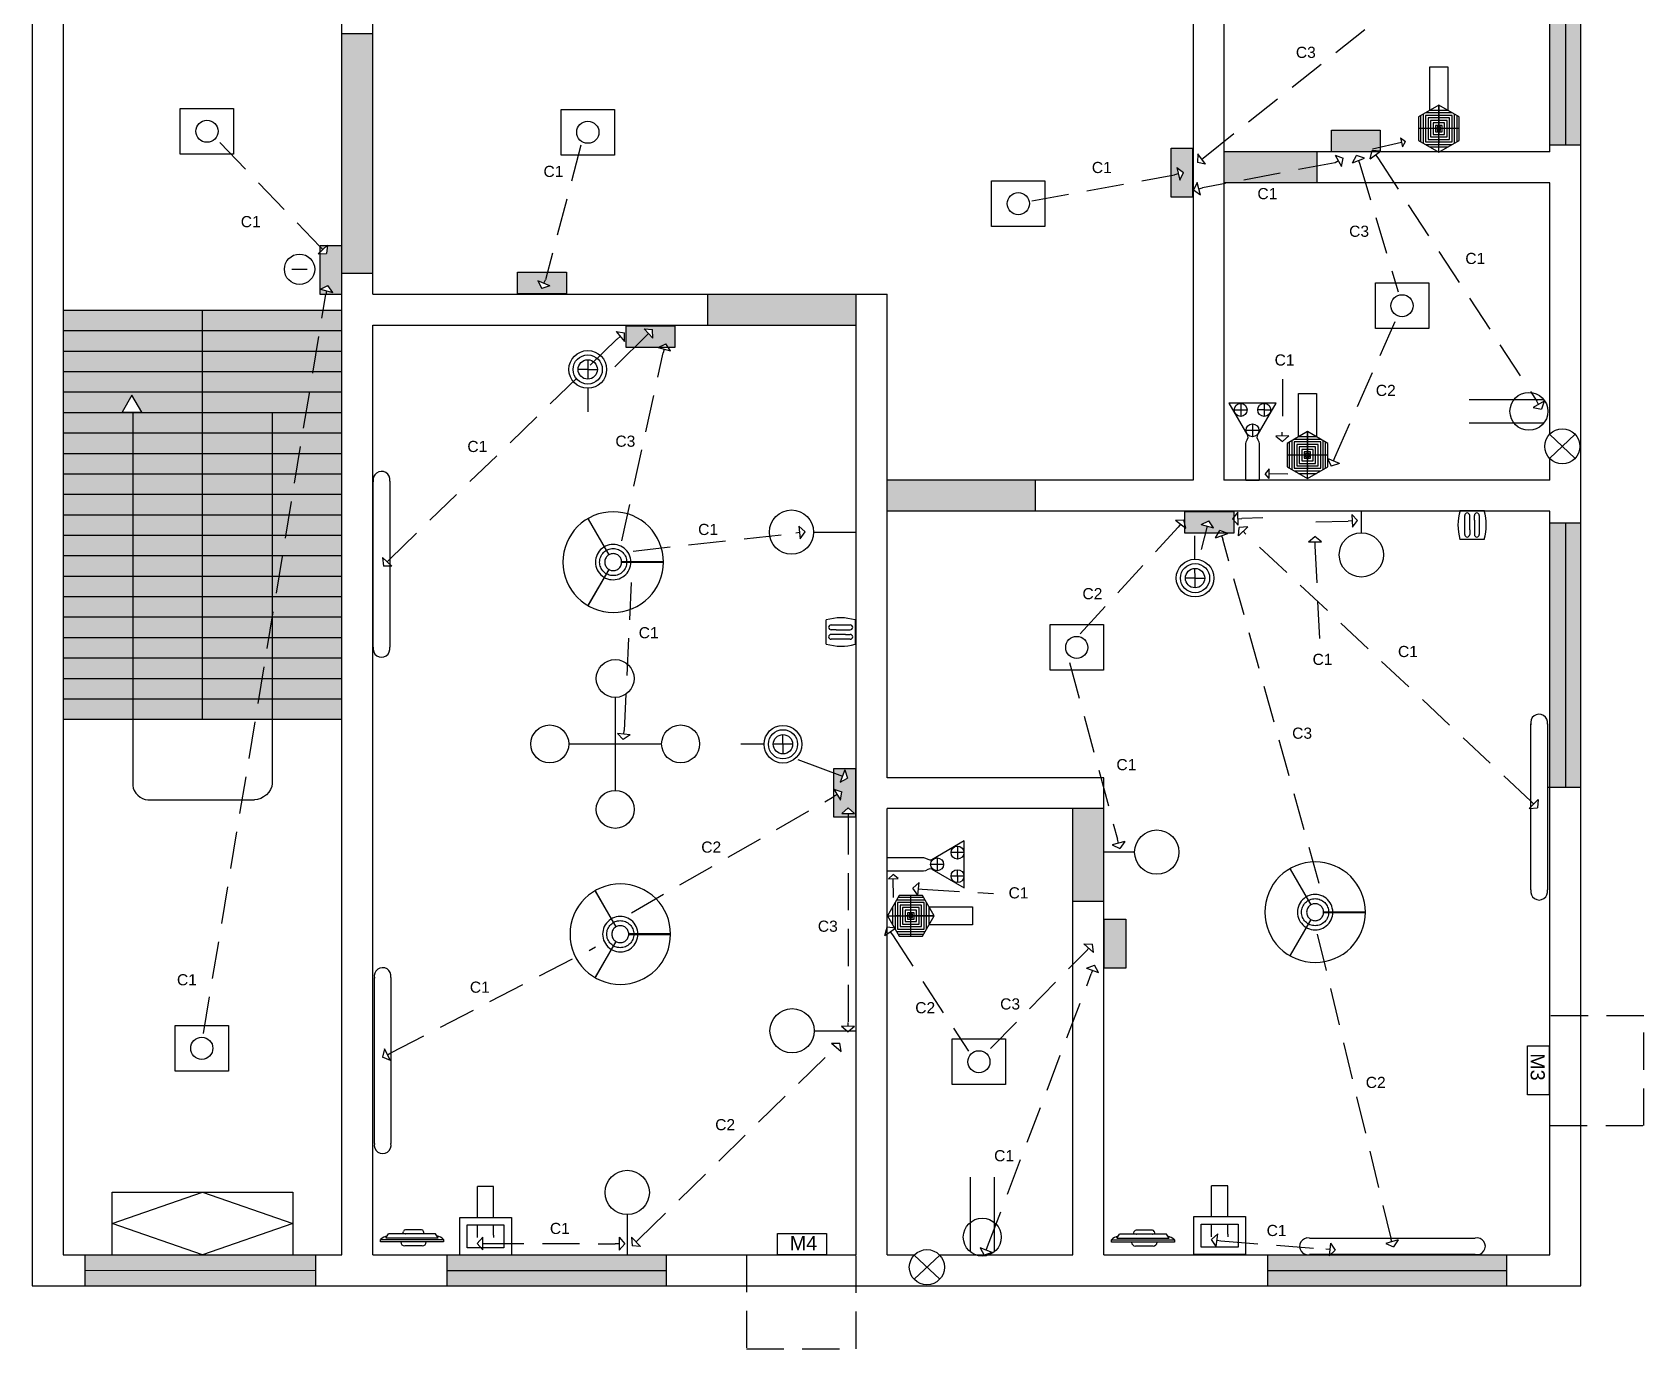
# Model space of a CAD drawing. Header units: feet. Extents: x 388 to 448, y -18 to 246.
# Drawn here: x 397.02 to 440.36, y 179.42 to 214.81 of the extents above; entities that cross this region are included whole.
import ezdxf

# ---------------------------------------------------------------- set-up
doc = ezdxf.new("R2010")
doc.units = ezdxf.units.FT
doc.header["$MEASUREMENT"] = 0
doc.linetypes.add('CENTER2', pattern=[1.125, 0.75, -0.125, 0.125, -0.125])
doc.linetypes.add('DASHEDX2', pattern=[1.5, 1, -0.5])
doc.styles.get("Standard").update_dxf_attribs({"font": 'arial.ttf'})

# ---------------------------------------------------------------- blocks, each defined once
blk = doc.blocks.new('FRISBI_PL')
for points in [[(-29.56, -2.91), (-29.13, -5.79), (-28.42, -8.62), (-27.44, -11.37), (-26.19, -14), (-24.7, -16.5), (-22.96, -18.84), (-21, -21), (-18.84, -22.96), (-16.5, -24.7), (-14, -26.19), (-11.37, -27.44), (-8.62, -28.42), (-5.79, -29.13), (-2.91, -29.56), (0, -29.7), (2.91, -29.56), (5.79, -29.13), (8.62, -28.42), (11.37, -27.44), (14, -26.19), (16.5, -24.7), (18.84, -22.96), (21, -21), (22.96, -18.84), (24.7, -16.5), (26.19, -14), (27.44, -11.37), (28.42, -8.62), (29.13, -5.79), (29.56, -2.91), (29.7, 0), (29.56, 2.91), (29.13, 5.79), (28.42, 8.62), (27.44, 11.37), (26.19, 14), (24.7, 16.5), (22.96, 18.84), (21, 21), (18.84, 22.96), (16.5, 24.7), (14, 26.19), (11.37, 27.44), (8.62, 28.42), (5.79, 29.13), (2.91, 29.56), (0, 29.7), (-2.91, 29.56), (-5.79, 29.13), (-8.62, 28.42), (-11.37, 27.44), (-14, 26.19), (-16.5, 24.7), (-18.84, 22.96), (-21, 21), (-22.96, 18.84), (-24.7, 16.5), (-26.19, 14), (-27.44, 11.37), (-28.42, 8.62), (-29.13, 5.79), (-29.56, 2.91), (-29.7, 0)], [(-5.01, 0), (-4.97, -0.56), (-4.88, -1.11), (-4.72, -1.65), (-4.51, -2.17), (-4.24, -2.66), (-3.91, -3.12), (-3.54, -3.54), (-3.12, -3.91), (-2.66, -4.24), (-2.17, -4.51), (-1.65, -4.72), (-1.11, -4.88), (-0.56, -4.97), (0, -5.01), (0.56, -4.97), (1.11, -4.88), (1.65, -4.72), (2.17, -4.51), (2.66, -4.24), (3.12, -3.91), (3.54, -3.54), (3.91, -3.12), (4.24, -2.66), (4.51, -2.17), (4.72, -1.65), (4.88, -1.11), (4.97, -0.56), (5.01, 0), (4.97, 0.56), (4.88, 1.11), (4.72, 1.65), (4.51, 2.17), (4.24, 2.66), (3.91, 3.12), (3.54, 3.54), (3.12, 3.91), (2.66, 4.24), (2.17, 4.51), (1.65, 4.72), (1.11, 4.88), (0.56, 4.97), (0, 5.01), (-0.56, 4.97), (-1.11, 4.88), (-1.65, 4.72), (-2.17, 4.51), (-2.66, 4.24), (-3.12, 3.91), (-3.54, 3.54), (-3.91, 3.12), (-4.24, 2.66), (-4.51, 2.17), (-4.72, 1.65), (-4.88, 1.11), (-4.97, 0.56)]]:
    blk.add_lwpolyline(points, close=True)
for points in [[(-2.41, 4.38), (-14.55, 25.41), (-14.56, 25.42), (-14.57, 25.43), (-14.59, 25.44), (-14.6, 25.45), (-14.62, 25.45), (-14.64, 25.45), (-14.65, 25.45), (-14.67, 25.44), (-14.69, 25.44), (-14.7, 25.43), (-14.71, 25.42), (-14.72, 25.4), (-14.73, 25.39), (-14.74, 25.37), (-14.74, 25.35), (-14.74, 25.34), (-14.73, 25.32), (-14.73, 25.31), (-2.59, 4.28)], [(10.44, 0.1), (10.37, 1.23), (10.16, 2.38), (9.83, 3.51), (9.38, 4.59), (8.8, 5.61), (8.12, 6.56), (7.34, 7.43), (6.46, 8.2), (5.5, 8.87), (4.47, 9.43), (3.39, 9.87), (2.26, 10.19), (1.11, 10.38), (-0.06, 10.44), (-1.23, 10.37), (-2.38, 10.16), (-3.51, 9.83), (-4.59, 9.38), (-5.12, 9.08)], [(-10.38, 1.11), (-10.44, -0.06), (-10.37, -1.23), (-10.16, -2.38), (-9.83, -3.51), (-9.38, -4.59), (-8.8, -5.61), (-8.12, -6.56), (-7.34, -7.43), (-6.46, -8.2), (-5.5, -8.87), (-5.3, -8.98)], [(-5.3, 8.98), (-5.61, 8.8), (-6.56, 8.12), (-7.43, 7.34), (-8.2, 6.46), (-8.87, 5.5), (-9.43, 4.47), (-9.87, 3.39), (-10.19, 2.26), (-10.38, 1.11)], [(-8, 0), (-7.96, 0.78), (-7.84, 1.56), (-7.65, 2.32), (-7.39, 3.06), (-7.05, 3.77), (-6.65, 4.44), (-6.18, 5.07), (-5.65, 5.65), (-5.07, 6.18), (-4.44, 6.65), (-4.08, 6.87)], [(-4.08, -6.87), (-4.44, -6.65), (-5.07, -6.18), (-5.65, -5.65), (-6.18, -5.07), (-6.65, -4.44), (-7.05, -3.77), (-7.39, -3.06), (-7.65, -2.32), (-7.84, -1.56), (-7.96, -0.78), (-8, 0)], [(-3.91, 6.97), (-3.77, 7.05), (-3.06, 7.39), (-2.32, 7.65), (-1.56, 7.84), (-0.78, 7.96), (0, 8), (0.78, 7.96), (1.56, 7.84), (2.32, 7.65), (3.06, 7.39), (3.77, 7.05), (4.44, 6.65), (5.07, 6.18), (5.65, 5.65), (6.18, 5.07), (6.65, 4.44), (7.05, 3.77), (7.39, 3.06), (7.65, 2.32), (7.84, 1.56), (7.96, 0.78), (7.99, 0.1)], [(5, -0.1), (29.28, -0.1), (29.3, -0.1), (29.31, -0.09), (29.33, -0.09), (29.34, -0.08), (29.35, -0.06), (29.36, -0.05), (29.37, -0.03), (29.37, -0.02), (29.37, 0), (29.37, 0.02), (29.37, 0.03), (29.36, 0.05), (29.35, 0.06), (29.34, 0.08), (29.33, 0.09), (29.31, 0.09), (29.3, 0.1), (29.28, 0.1), (5, 0.1)], [(-2.59, -4.28), (-14.73, -25.31), (-14.73, -25.32), (-14.74, -25.34), (-14.74, -25.35), (-14.74, -25.37), (-14.73, -25.39), (-14.72, -25.4), (-14.71, -25.42), (-14.7, -25.43), (-14.69, -25.44), (-14.67, -25.44), (-14.65, -25.45), (-14.64, -25.45), (-14.62, -25.45), (-14.6, -25.45), (-14.59, -25.44), (-14.57, -25.43), (-14.56, -25.42), (-14.55, -25.41), (-2.41, -4.38)], [(-5.12, -9.08), (-4.47, -9.43), (-3.39, -9.87), (-2.26, -10.19), (-1.11, -10.38), (0.06, -10.44), (1.23, -10.37), (2.38, -10.16), (3.51, -9.83), (4.59, -9.38), (5.61, -8.8), (6.56, -8.12), (7.43, -7.34), (8.2, -6.46), (8.87, -5.5), (9.43, -4.47), (9.87, -3.39), (10.19, -2.26), (10.38, -1.11), (10.43, -0.1)], [(7.99, -0.1), (7.96, -0.78), (7.84, -1.56), (7.65, -2.32), (7.39, -3.06), (7.05, -3.77), (6.65, -4.44), (6.18, -5.07), (5.65, -5.65), (5.07, -6.18), (4.44, -6.65), (3.77, -7.05), (3.06, -7.39), (2.32, -7.65), (1.56, -7.84), (0.78, -7.96), (0, -8), (-0.78, -7.96), (-1.56, -7.84), (-2.32, -7.65), (-3.06, -7.39), (-3.77, -7.05), (-3.91, -6.97)]]:
    blk.add_lwpolyline(points)
blk = doc.blocks.new('Tv 05_top_cad-block.com')
at = {"color": 0, "lineweight": -2}
blk.add_line((276, -50), (-311, -50), dxfattribs=at)
for points in [[(101, 0), (-101, 0)], [(-345, -100), (-311, -50)], [(-345, -100), (311, -100)], [(-134, -50), (-126, -18)], [(110, -200), (-110, -200)], [(134, -50), (126, -18)], [(311, -100), (276, -50)]]:
    blk.add_lwpolyline(points, dxfattribs=at)
blk.add_lwpolyline([(-412, -120), (378, -120), (378, -150), (-412, -150)], close=True, dxfattribs=at)
for centre, radius, start, end in [((-101, -25), 25, 90, 164.7609), ((101, -25), 25, 15.2391, 90), ((-285, -257), 187, 103.3665, 132.9123), ((-110, -150), 50, 180, 270), ((-101, -25), 25, 266.5195, 273.4805), ((101, -25), 25, 266.5195, 273.4805), ((110, -150), 50, 270, 0), ((250, -257), 187, 47.0877, 76.6335)]:
    blk.add_arc(centre, radius, start, end, dxfattribs=at)
blk = doc.blocks.new('*U21')
at = {"color": 0, "linetype": 'CENTER2', "transparency": 16777216}
blk.add_line((0, 0.539), (0, -0.539), dxfattribs=at)
blk = doc.blocks.new('*U22')
at = {"color": 0, "linetype": 'CENTER2', "transparency": 16777216}
blk.add_line((0, 0.539), (0, -0.539), dxfattribs=at)
blk = doc.blocks.new('*U23')
at = {"color": 0, "linetype": 'CENTER2', "transparency": 16777216}
blk.add_line((0.539, 0), (-0.539, 0), dxfattribs=at)

msp = doc.modelspace()

# ---------------------------------------------------------------- hatches: boundary and pattern name
at = {"linetype": 'Continuous', "true_color": 0x58ba48}
h = msp.add_hatch(color=85, dxfattribs=at)
h.dxf.hatch_style = 1
h.paths.add_polyline_path([(438.667, 201.621), (438.252, 201.621), (438.252, 194.503), (438.667, 194.503)])
h.paths.add_polyline_path([(438.252, 201.621), (437.837, 201.621), (437.837, 194.503), (438.252, 194.503)])
h.paths.add_polyline_path([(436.67, 181.939), (430.242, 181.939), (430.242, 181.524), (436.67, 181.524)])
h.paths.add_polyline_path([(436.67, 181.524), (430.242, 181.524), (430.242, 181.109), (436.67, 181.109)])
h.paths.add_polyline_path([(404.633, 181.939), (401.597, 181.939), (399.168, 181.937), (399.168, 181.939), (398.435, 181.939), (398.435, 181.523), (404.633, 181.526)])
h.paths.add_polyline_path([(404.633, 181.526), (398.435, 181.523), (398.435, 181.109), (404.633, 181.109)])
h.paths.add_polyline_path([(414.069, 181.939), (409.903, 181.939), (409.903, 181.929), (408.514, 181.929), (408.164, 181.93), (408.164, 181.524), (414.069, 181.524)])
h.paths.add_polyline_path([(414.069, 181.524), (408.164, 181.524), (408.164, 181.109), (414.069, 181.109)])
h.paths.add_polyline_path([(408.582, 244.663), (405.165, 244.663), (405.165, 244.248), (408.582, 244.248)])
h.paths.add_polyline_path([(408.582, 244.248), (405.165, 244.248), (405.165, 243.833), (408.582, 243.833)])
h.paths.add_polyline_path([(419.353, 244.663), (415.032, 244.663), (415.032, 244.248), (419.353, 244.248)])
h.paths.add_polyline_path([(419.353, 244.248), (415.032, 244.248), (415.032, 243.833), (419.353, 243.833)])
h.paths.add_polyline_path([(431.892, 244.663), (427.553, 244.663), (427.553, 244.248), (431.892, 244.248)])
h.paths.add_polyline_path([(431.892, 244.248), (427.553, 244.248), (427.553, 243.833), (431.892, 243.833)])
h.paths.add_polyline_path([(438.667, 219.418), (438.252, 219.418), (438.252, 211.777), (438.667, 211.777)])
h.paths.add_polyline_path([(438.252, 219.418), (437.837, 219.418), (437.837, 211.777), (438.252, 211.777)])
at = {"linetype": 'DASHEDX2'}
h = msp.add_hatch(color=8, dxfattribs=at)
h.dxf.hatch_style = 1
h.paths.add_polyline_path([(431.466, 229.821), (430.15, 229.821), (430.15, 229.247), (431.466, 229.247)])
h.paths.add_polyline_path([(429.411, 229.825), (429.027, 229.825), (428.836, 229.525), (428.982, 229.379), (428.754, 229.396), (428.738, 229.624), (428.836, 229.525), (429.027, 229.825), (428.427, 229.825), (428.425, 229.679), (428.422, 229.576), (428.595, 229.571), (428.417, 229.427), (428.249, 229.581), (428.422, 229.576), (428.425, 229.679), (428.427, 229.825), (428.095, 229.825), (428.095, 229.247), (429.411, 229.247)])
h.paths.add_polyline_path([(435.76, 229.569), (435.883, 229.446), (436.242, 229.816), (435.202, 229.816), (435.202, 229.247), (436.518, 229.247), (436.518, 229.816), (436.242, 229.816), (435.883, 229.446), (436.005, 229.323), (435.777, 229.341)])
h.paths.add_polyline_path([(417.819, 229.809), (417.188, 229.809), (417.188, 229.801), (417.344, 229.54), (417.391, 229.449), (417.545, 229.528), (417.46, 229.316), (417.237, 229.369), (417.391, 229.449), (417.344, 229.54), (417.188, 229.801), (417.188, 229.247), (417.76, 229.247), (417.619, 229.397), (417.791, 229.379), (417.802, 229.482)])
h.paths.add_polyline_path([(414.323, 228.417), (413.534, 228.417), (413.527, 228.394), (413.464, 228.4), (413.232, 227.84), (414.323, 227.84)])
h.paths.add_polyline_path([(413.464, 228.4), (413.309, 228.417), (413.007, 228.417), (413.007, 227.84), (413.232, 227.84)])
h.paths.add_polyline_path([(426.428, 190.967), (425.851, 190.967), (425.851, 189.651), (426.428, 189.651)])
h.paths.add_polyline_path([(419.156, 195.022), (418.578, 195.022), (418.578, 194.9), (418.807, 194.816), (418.87, 194.978), (418.946, 194.762), (418.745, 194.655), (418.807, 194.816), (418.578, 194.9), (418.578, 194.464), (418.794, 194.395), (418.756, 194.169), (418.666, 194.317), (418.578, 194.263), (418.578, 193.706), (418.961, 193.706), (418.961, 193.809), (418.788, 193.809), (418.961, 193.958), (419.135, 193.809), (418.961, 193.809), (418.961, 193.706), (419.156, 193.706)])
h.paths.add_polyline_path([(400.814, 189.019), (401.5, 189.019), (401.5, 189.637), (400.814, 189.637)], flags=9)
h = msp.add_hatch(color=8, dxfattribs=at)
h.dxf.hatch_style = 1
h.paths.add_polyline_path([(405.339, 209.077), (404.956, 209.077), (404.936, 208.864), (404.761, 208.855), (404.761, 207.904), (404.767, 207.902), (404.97, 208.006), (405.103, 207.82), (404.935, 207.861), (404.911, 207.761), (405.339, 207.761)])
h.paths.add_polyline_path([(411.389, 208.362), (410.873, 208.362), (410.82, 208.161), (410.78, 208.066), (410.94, 207.999), (410.723, 207.928), (410.62, 208.132), (410.78, 208.066), (410.82, 208.161), (410.873, 208.362), (410.073, 208.362), (410.073, 207.784), (411.389, 207.784)])
h.paths.add_polyline_path([(406.092, 224.804), (404.776, 224.804), (404.776, 224.247), (406.092, 224.247)])
h.paths.add_polyline_path([(418.504, 229.809), (418.311, 229.809), (418.161, 229.539), (418.308, 229.448), (418.082, 229.413), (418.014, 229.631), (418.161, 229.539), (418.311, 229.809), (417.819, 229.809), (417.802, 229.482), (417.791, 229.379), (417.964, 229.361), (417.8, 229.247), (418.504, 229.247)])
h.paths.add_polyline_path([(414.304, 206.919), (412.988, 206.919), (412.988, 206.342), (413.21, 206.342), (413.591, 206.718), (413.471, 206.843), (413.698, 206.821), (413.711, 206.593), (413.591, 206.718), (413.21, 206.342), (413.857, 206.342), (414.058, 206.435), (414.12, 206.342), (414.304, 206.342)])
h.paths.add_polyline_path([(433.273, 212.179), (431.957, 212.179), (431.957, 211.602), (433.047, 211.602), (433.054, 211.635), (433.273, 211.62)])
at = {"linetype": 'DASHEDX2', "true_color": 0x939598}
h = msp.add_hatch(color=252, dxfattribs=at)
h.dxf.hatch_style = 1
h.paths.add_polyline_path([(425.837, 193.939), (425.007, 193.939), (425.007, 191.438), (425.837, 191.438)])
h.paths.add_polyline_path([(429.067, 219.599), (428.254, 219.599), (428.237, 215.598), (429.067, 215.598)])
at = {"linetype": 'Continuous', "true_color": 0x939598}
h = msp.add_hatch(color=252, dxfattribs=at)
h.dxf.hatch_style = 1
h.paths.add_polyline_path([(405.347, 208.336), (406.177, 208.336), (406.177, 214.769), (405.347, 214.769)])
at = {"linetype": 'DASHEDX2'}
h = msp.add_hatch(color=8, dxfattribs=at)
h.dxf.hatch_style = 1
h.paths.add_polyline_path([(429.332, 201.691), (429.297, 201.729), (429.332, 201.774), (429.332, 201.924), (428.016, 201.924), (428.016, 201.599), (428.04, 201.483), (428.016, 201.501), (428.016, 201.347), (428.576, 201.347), (428.622, 201.536), (428.455, 201.581), (428.661, 201.68), (428.79, 201.492), (428.622, 201.536), (428.576, 201.347), (428.916, 201.347), (428.958, 201.42), (429.141, 201.347), (429.332, 201.347)])
h.paths.add_polyline_path([(428.224, 211.697), (427.646, 211.697), (427.646, 210.965), (427.74, 210.982), (427.84, 211.006), (427.799, 211.175), (427.985, 211.041), (427.88, 210.838), (427.84, 211.006), (427.74, 210.982), (427.646, 210.965), (427.646, 210.381), (428.224, 210.381)])
at = {"linetype": 'Continuous', "true_color": 0x939598}
h = msp.add_hatch(color=252, dxfattribs=at)
h.dxf.hatch_style = 1
h.paths.add_polyline_path([(431.575, 210.769), (431.575, 211.599), (429.067, 211.599), (429.067, 210.769)])
at = {"linetype": 'DASHEDX2'}
h = msp.add_hatch(color=8, dxfattribs=at)
h.dxf.hatch_style = 1
h.paths.add_polyline_path([(404.935, 207.861), (404.767, 207.902), (404.97, 208.006), (405.103, 207.82), (404.935, 207.861), (404.911, 207.761), (405.339, 207.761), (405.339, 209.077), (404.956, 209.077), (404.936, 208.864), (404.761, 208.855), (404.761, 207.761), (404.911, 207.761)])
h.paths.add_polyline_path([(404.943, 209.077), (404.761, 209.077), (404.761, 209.047), (404.832, 208.972)], flags=17)
h.paths.add_polyline_path([(404.761, 209.047), (404.761, 208.904), (404.832, 208.972)], flags=17)
at = {"linetype": 'Continuous', "true_color": 0x939598}
h = msp.add_hatch(color=252, dxfattribs=at)
h.dxf.hatch_style = 1
h.paths.add_polyline_path([(419.177, 206.939), (419.177, 207.769), (415.176, 207.769), (415.176, 206.939)])
at = {"linetype": 'Continuous', "true_color": 0x87a68b}
h = msp.add_hatch(color=252, dxfattribs=at)
h.dxf.hatch_style = 1
h.paths.add_polyline_path([(405.347, 204.042), (403.472, 204.042), (403.472, 203.492), (405.347, 203.492)])
h.paths.add_polyline_path([(403.472, 204.042), (401.597, 204.042), (401.597, 203.492), (403.472, 203.492)])
h.paths.add_polyline_path([(401.597, 207.342), (397.847, 207.342), (397.847, 206.792), (401.597, 206.792)])
h.paths.add_polyline_path([(405.347, 207.342), (401.597, 207.342), (401.597, 206.792), (405.347, 206.792)])
h.paths.add_polyline_path([(405.347, 206.792), (401.597, 206.792), (401.597, 206.242), (405.347, 206.242)])
h.paths.add_polyline_path([(401.597, 206.792), (397.847, 206.792), (397.847, 206.242), (401.597, 206.242)])
h.paths.add_polyline_path([(401.597, 206.242), (397.847, 206.242), (397.847, 205.692), (401.597, 205.692)])
h.paths.add_polyline_path([(405.347, 206.242), (401.597, 206.242), (401.597, 205.692), (405.347, 205.692)])
h.paths.add_polyline_path([(401.597, 205.142), (397.847, 205.142), (397.847, 204.592), (399.428, 204.592), (399.697, 205.059), (399.966, 204.592), (401.597, 204.592)])
h.paths.add_polyline_path([(399.722, 196.892), (397.847, 196.892), (397.847, 196.342), (399.722, 196.342)])
h.paths.add_polyline_path([(405.347, 196.892), (403.472, 196.892), (403.472, 196.342), (405.347, 196.342)])
h.paths.add_polyline_path([(403.472, 196.892), (401.597, 196.892), (401.597, 196.342), (403.472, 196.342)])
h.paths.add_polyline_path([(403.472, 197.992), (401.597, 197.992), (401.597, 197.442), (403.472, 197.442)])
h.paths.add_polyline_path([(403.472, 200.742), (401.597, 200.742), (401.597, 200.192), (403.472, 200.192)])
h.paths.add_polyline_path([(403.472, 202.392), (401.597, 202.392), (401.597, 201.842), (403.472, 201.842)])
h.paths.add_polyline_path([(405.347, 205.142), (401.597, 205.142), (401.597, 204.592), (405.347, 204.592)])
h.paths.add_polyline_path([(405.347, 205.692), (401.597, 205.692), (401.597, 205.142), (405.347, 205.142)])
h.paths.add_polyline_path([(401.597, 205.692), (397.847, 205.692), (397.847, 205.142), (401.597, 205.142)])
h.paths.add_polyline_path([(401.597, 204.592), (399.966, 204.592), (399.722, 204.592), (399.722, 204.042), (401.597, 204.042)])
h.paths.add_polyline_path([(399.722, 204.592), (397.847, 204.592), (397.847, 204.042), (399.722, 204.042)])
h.paths.add_polyline_path([(399.722, 204.042), (397.847, 204.042), (397.847, 203.492), (399.722, 203.492)])
h.paths.add_polyline_path([(401.597, 204.042), (399.722, 204.042), (399.722, 203.492), (401.597, 203.492)])
h.paths.add_polyline_path([(403.472, 204.592), (401.597, 204.592), (401.597, 204.042), (403.472, 204.042)])
h.paths.add_polyline_path([(405.347, 204.592), (403.472, 204.592), (403.472, 204.042), (405.347, 204.042)])
h.paths.add_polyline_path([(405.347, 203.492), (403.472, 203.492), (403.472, 202.942), (405.347, 202.942)])
h.paths.add_polyline_path([(405.347, 202.942), (403.472, 202.942), (403.472, 202.392), (405.347, 202.392)])
h.paths.add_polyline_path([(405.347, 202.392), (403.472, 202.392), (403.472, 201.842), (405.347, 201.842)])
h.paths.add_polyline_path([(405.347, 201.842), (403.472, 201.842), (403.472, 201.292), (405.347, 201.292)])
h.paths.add_polyline_path([(405.347, 200.742), (403.472, 200.742), (403.472, 200.192), (405.347, 200.192)])
h.paths.add_polyline_path([(405.347, 201.292), (403.472, 201.292), (403.472, 200.742), (405.347, 200.742)])
h.paths.add_polyline_path([(403.472, 203.492), (401.597, 203.492), (401.597, 202.942), (403.472, 202.942)])
h.paths.add_polyline_path([(401.597, 203.492), (399.722, 203.492), (399.722, 202.942), (401.597, 202.942)])
h.paths.add_polyline_path([(399.722, 203.492), (397.847, 203.492), (397.847, 202.942), (399.722, 202.942)])
h.paths.add_polyline_path([(405.347, 197.442), (403.472, 197.442), (403.472, 196.892), (405.347, 196.892)])
h.paths.add_polyline_path([(405.347, 197.992), (403.472, 197.992), (403.472, 197.442), (405.347, 197.442)])
h.paths.add_polyline_path([(405.347, 198.542), (403.472, 198.542), (403.472, 197.992), (405.347, 197.992)])
h.paths.add_polyline_path([(405.347, 199.092), (403.472, 199.092), (403.472, 198.542), (405.347, 198.542)])
h.paths.add_polyline_path([(405.347, 199.642), (403.472, 199.642), (403.472, 199.092), (405.347, 199.092)])
h.paths.add_polyline_path([(405.347, 200.192), (403.472, 200.192), (403.472, 199.642), (405.347, 199.642)])
h.paths.add_polyline_path([(403.472, 200.192), (401.597, 200.192), (401.597, 199.642), (403.472, 199.642)])
h.paths.add_polyline_path([(403.472, 201.292), (401.597, 201.292), (401.597, 200.742), (403.472, 200.742)])
h.paths.add_polyline_path([(403.472, 201.842), (401.597, 201.842), (401.597, 201.292), (403.472, 201.292)])
h.paths.add_polyline_path([(403.472, 202.942), (401.597, 202.942), (401.597, 202.392), (403.472, 202.392)])
h.paths.add_polyline_path([(403.472, 199.642), (401.597, 199.642), (401.597, 199.092), (403.472, 199.092)])
h.paths.add_polyline_path([(403.472, 199.092), (401.597, 199.092), (401.597, 198.542), (403.472, 198.542)])
h.paths.add_polyline_path([(403.472, 198.542), (401.597, 198.542), (401.597, 197.992), (403.472, 197.992)])
h.paths.add_polyline_path([(403.472, 197.442), (401.597, 197.442), (401.597, 196.892), (403.472, 196.892)])
h.paths.add_polyline_path([(401.597, 196.892), (399.722, 196.892), (399.722, 196.342), (401.597, 196.342)])
h.paths.add_polyline_path([(401.597, 197.442), (399.722, 197.442), (399.722, 196.892), (401.597, 196.892)])
h.paths.add_polyline_path([(401.597, 197.992), (399.722, 197.992), (399.722, 197.442), (401.597, 197.442)])
h.paths.add_polyline_path([(401.597, 198.542), (399.722, 198.542), (399.722, 197.992), (401.597, 197.992)])
h.paths.add_polyline_path([(401.597, 199.092), (399.722, 199.092), (399.722, 198.542), (401.597, 198.542)])
h.paths.add_polyline_path([(401.597, 202.942), (399.722, 202.942), (399.722, 202.392), (401.597, 202.392)])
h.paths.add_polyline_path([(399.722, 202.942), (397.847, 202.942), (397.847, 202.392), (399.722, 202.392)])
h.paths.add_polyline_path([(399.722, 202.392), (397.847, 202.392), (397.847, 201.842), (399.722, 201.842)])
h.paths.add_polyline_path([(401.597, 202.392), (399.722, 202.392), (399.722, 201.842), (401.597, 201.842)])
h.paths.add_polyline_path([(401.597, 201.842), (399.722, 201.842), (399.722, 201.292), (401.597, 201.292)])
h.paths.add_polyline_path([(399.722, 201.842), (397.847, 201.842), (397.847, 201.292), (399.722, 201.292)])
h.paths.add_polyline_path([(399.722, 201.292), (397.847, 201.292), (397.847, 200.742), (399.722, 200.742)])
h.paths.add_polyline_path([(401.597, 201.292), (399.722, 201.292), (399.722, 200.742), (401.597, 200.742)])
h.paths.add_polyline_path([(401.597, 200.742), (399.722, 200.742), (399.722, 200.192), (401.597, 200.192)])
h.paths.add_polyline_path([(399.722, 200.742), (397.847, 200.742), (397.847, 200.192), (399.722, 200.192)])
h.paths.add_polyline_path([(399.722, 200.192), (397.847, 200.192), (397.847, 199.642), (399.722, 199.642)])
h.paths.add_polyline_path([(401.597, 200.192), (399.722, 200.192), (399.722, 199.642), (401.597, 199.642)])
h.paths.add_polyline_path([(401.597, 199.642), (399.722, 199.642), (399.722, 199.092), (401.597, 199.092)])
h.paths.add_polyline_path([(399.722, 199.642), (397.847, 199.642), (397.847, 199.092), (399.722, 199.092)])
h.paths.add_polyline_path([(399.722, 199.092), (397.847, 199.092), (397.847, 198.542), (399.722, 198.542)])
h.paths.add_polyline_path([(399.722, 198.542), (397.847, 198.542), (397.847, 197.992), (399.722, 197.992)])
h.paths.add_polyline_path([(399.722, 197.992), (397.847, 197.992), (397.847, 197.442), (399.722, 197.442)])
h.paths.add_polyline_path([(399.722, 197.442), (397.847, 197.442), (397.847, 196.892), (399.722, 196.892)])
at = {"linetype": 'Continuous', "true_color": 0x939598}
h = msp.add_hatch(color=252, dxfattribs=at)
h.dxf.hatch_style = 1
h.paths.add_polyline_path([(420.007, 202.769), (420.007, 201.939), (424.002, 201.939), (424.002, 202.769)])

# ---------------------------------------------------------------- linework, layer by layer
for p, q in [((438.667, 211.184), (438.667, 220.014)), ((437.837, 211.599), (437.837, 219.599)), ((397.017, 217.002), (397.017, 207.342)), ((397.847, 217.002), (397.847, 207.342)), ((405.347, 207.769), (405.347, 216.587)), ((406.177, 207.769), (406.177, 216.587)), ((428.237, 215.598), (428.237, 202.769)), ((429.067, 215.598), (429.067, 202.769)), ((406.177, 214.769), (405.347, 214.769)), ((437.837, 211.599), (429.067, 211.599)), ((431.575, 210.769), (431.575, 211.599)), ((438.667, 202.354), (438.667, 211.184)), ((437.837, 210.769), (429.067, 210.769)), ((437.837, 203.991), (437.837, 210.769)), ((405.347, 181.939), (405.347, 207.769)), ((406.177, 207.769), (420.007, 207.769)), ((415.176, 207.769), (415.176, 206.939)), ((419.177, 181.939), (419.177, 207.769)), ((420.007, 194.769), (420.007, 207.769)), ((397.017, 207.342), (397.017, 181.109)), ((397.847, 207.342), (405.347, 207.342)), ((397.847, 207.342), (397.847, 181.939)), ((401.597, 196.342), (401.597, 207.342)), ((397.847, 206.792), (405.347, 206.792)), ((406.177, 181.939), (406.177, 206.939)), ((406.177, 206.939), (419.177, 206.939)), ((397.847, 206.242), (405.347, 206.242)), ((397.847, 205.692), (405.347, 205.692)), ((397.847, 205.142), (405.347, 205.142)), ((397.847, 204.592), (405.347, 204.592)), ((399.722, 204.592), (399.722, 194.562)), ((403.472, 204.592), (403.472, 194.612)), ((397.847, 204.042), (405.347, 204.042)), ((397.847, 203.492), (405.347, 203.492)), ((437.837, 202.769), (437.837, 203.368)), ((397.847, 202.942), (405.347, 202.942)), ((428.237, 202.769), (420.007, 202.769)), ((424.002, 201.939), (424.002, 202.769)), ((437.837, 202.769), (429.067, 202.769)), ((397.847, 202.392), (405.347, 202.392)), ((438.667, 181.109), (438.667, 202.354)), ((397.847, 201.842), (405.347, 201.842)), ((437.837, 201.939), (420.007, 201.939)), ((437.837, 181.939), (437.837, 201.939)), ((397.847, 201.292), (405.347, 201.292)), ((397.847, 200.742), (405.347, 200.742)), ((397.847, 200.192), (405.347, 200.192)), ((397.847, 199.642), (405.347, 199.642)), ((397.847, 199.092), (405.347, 199.092)), ((397.847, 198.542), (405.347, 198.542)), ((397.847, 197.992), (405.347, 197.992)), ((397.847, 197.442), (405.347, 197.442)), ((397.847, 196.892), (405.347, 196.892)), ((397.847, 196.342), (405.347, 196.342)), ((425.837, 194.769), (420.007, 194.769)), ((425.837, 181.939), (425.837, 194.769)), ((400.127, 194.176), (402.997, 194.176)), ((420.007, 181.939), (420.007, 193.939)), ((425.837, 193.939), (420.007, 193.939)), ((425.007, 181.939), (425.007, 193.939)), ((425.837, 191.438), (425.007, 191.438)), ((397.847, 181.939), (405.347, 181.939)), ((406.177, 181.939), (419.177, 181.939)), ((420.007, 181.939), (420.741, 181.939)), ((421.418, 181.939), (425.007, 181.939)), ((425.837, 181.939), (437.837, 181.939)), ((397.017, 181.109), (405.762, 181.109)), ((405.762, 181.109), (419.592, 181.109)), ((419.592, 181.109), (425.422, 181.109)), ((425.422, 181.109), (438.667, 181.109))]:
    msp.add_line(p, q)
at = {"linetype": 'Continuous'}
for p, q in [((438.252, 219.418), (438.252, 211.777)), ((434.848, 211.592), (434.848, 212.853)), ((433.82, 211.978), (433.954, 211.878)), ((433.82, 211.978), (433.875, 211.73)), ((435.394, 212.223), (434.301, 212.223)), ((428.364, 211.541), (428.353, 211.313)), ((428.577, 211.268), (428.364, 211.541)), ((433.005, 211.411), (433.054, 211.635)), ((433.005, 211.411), (433.282, 211.62)), ((433.282, 211.62), (433.054, 211.635)), ((433.875, 211.73), (433.954, 211.878)), ((438.667, 211.777), (437.837, 211.777)), ((427.799, 211.175), (427.985, 211.041)), ((427.799, 211.175), (427.88, 210.838)), ((428.577, 211.268), (428.353, 211.313)), ((432.063, 211.507), (432.278, 211.428)), ((432.063, 211.507), (432.231, 211.204)), ((432.231, 211.204), (432.278, 211.428)), ((432.523, 211.302), (432.63, 211.504)), ((432.523, 211.302), (432.846, 211.429)), ((432.846, 211.429), (432.63, 211.504)), ((427.88, 210.838), (427.985, 211.041)), ((428.35, 210.77), (428.251, 210.564)), ((428.44, 210.435), (428.35, 210.77)), ((428.44, 210.435), (428.251, 210.564)), ((404.958, 209.092), (404.707, 208.852)), ((404.958, 209.092), (404.936, 208.864)), ((404.707, 208.852), (404.936, 208.864)), ((404.003, 208.441), (404.411, 208.441)), ((405.347, 208.336), (406.177, 208.336)), ((410.94, 207.999), (410.62, 208.132)), ((410.62, 208.132), (410.723, 207.928)), ((404.767, 207.902), (404.97, 208.006)), ((404.767, 207.902), (405.103, 207.82)), ((405.103, 207.82), (404.97, 208.006)), ((410.94, 207.999), (410.723, 207.928)), ((412.718, 206.764), (412.944, 206.73)), ((412.718, 206.764), (412.944, 206.501)), ((413.471, 206.843), (413.698, 206.821)), ((413.471, 206.843), (413.711, 206.593)), ((413.711, 206.593), (413.698, 206.821)), ((412.682, 205.819), (413.591, 206.718)), ((412.944, 206.501), (412.944, 206.73)), ((413.85, 206.338), (414.058, 206.435)), ((413.85, 206.338), (414.184, 206.245)), ((414.184, 206.245), (414.058, 206.435)), ((411.958, 206.007), (411.958, 205.747)), ((411.958, 205.747), (411.698, 205.747)), ((411.958, 205.747), (412.218, 205.747)), ((411.958, 205.747), (411.958, 205.487)), ((411.958, 205.24), (411.958, 204.611)), ((429.345, 204.66), (429.693, 204.66)), ((429.519, 204.834), (429.519, 204.486)), ((430.152, 204.66), (429.979, 204.66)), ((430.152, 204.834), (430.152, 204.486)), ((430.152, 204.66), (430.326, 204.66)), ((437.681, 204.899), (437.384, 204.72)), ((437.384, 204.72), (437.61, 204.682)), ((437.681, 204.899), (437.61, 204.682)), ((429.836, 204.285), (429.836, 203.937)), ((429.662, 204.111), (430.01, 204.111)), ((430.812, 203.964), (430.466, 203.955)), ((430.466, 203.955), (430.643, 203.811)), ((430.812, 203.964), (430.643, 203.811)), ((431.314, 202.814), (431.314, 204.075)), ((437.825, 204.003), (438.513, 203.356)), ((437.825, 203.356), (438.513, 204.003)), ((431.86, 203.445), (430.768, 203.445)), ((432.173, 203.218), (431.855, 203.355)), ((431.855, 203.355), (431.955, 203.149)), ((430.287, 203.071), (430.175, 202.945)), ((430.283, 202.816), (430.175, 202.945)), ((430.283, 202.816), (430.287, 203.071)), ((432.173, 203.218), (431.955, 203.149)), ((427.765, 201.694), (427.994, 201.707)), ((427.765, 201.694), (428.04, 201.483)), ((428.04, 201.483), (427.994, 201.707)), ((428.455, 201.581), (428.661, 201.68)), ((428.455, 201.581), (428.79, 201.492)), ((428.79, 201.492), (428.661, 201.68)), ((429.438, 201.909), (429.297, 201.729)), ((429.453, 201.562), (429.297, 201.729)), ((429.453, 201.562), (429.438, 201.909)), ((432.505, 201.85), (432.663, 201.685)), ((432.505, 201.85), (432.524, 201.504)), ((432.524, 201.504), (432.663, 201.685)), ((432.764, 201.357), (432.764, 201.939)), ((435.678, 201.691), (435.678, 201.823)), ((435.805, 201.691), (435.805, 201.823)), ((437.837, 201.621), (438.667, 201.621)), ((438.252, 201.621), (438.252, 194.503)), ((417.632, 201.534), (417.802, 201.381)), ((417.632, 201.534), (417.675, 201.19)), ((417.675, 201.19), (417.802, 201.381)), ((418.033, 201.375), (419.177, 201.375)), ((428.288, 200.644), (428.284, 201.273)), ((428.467, 200.907), (428.622, 201.536)), ((428.843, 201.222), (428.958, 201.42)), ((428.843, 201.222), (429.171, 201.335)), ((429.171, 201.335), (428.958, 201.42)), ((429.458, 201.274), (429.707, 201.516)), ((429.458, 201.274), (429.478, 201.502)), ((429.707, 201.516), (429.478, 201.502)), ((431.341, 201.11), (431.514, 201.259)), ((431.341, 201.11), (431.688, 201.11)), ((431.688, 201.11), (431.514, 201.259)), ((435.678, 201.439), (435.678, 201.307)), ((435.805, 201.439), (435.805, 201.307)), ((406.693, 200.457), (406.435, 200.688)), ((406.435, 200.688), (406.465, 200.461)), ((406.693, 200.457), (406.465, 200.461)), ((428.292, 200.137), (428.29, 200.397)), ((428.292, 200.137), (428.032, 200.135)), ((428.292, 200.137), (428.552, 200.139)), ((428.294, 199.877), (428.292, 200.137)), ((418.635, 198.75), (418.503, 198.75)), ((418.635, 198.623), (418.503, 198.623)), ((418.887, 198.75), (419.018, 198.75)), ((418.887, 198.623), (419.018, 198.623)), ((412.696, 196.928), (412.697, 194.429)), ((413.098, 195.921), (412.754, 195.962)), ((412.754, 195.962), (412.908, 195.794)), ((413.098, 195.921), (412.908, 195.794)), ((417.209, 195.67), (417.209, 195.93)), ((411.447, 195.678), (413.946, 195.679)), ((416.702, 195.67), (416.073, 195.67)), ((417.209, 195.67), (416.949, 195.67)), ((417.209, 195.67), (417.209, 195.41)), ((417.469, 195.67), (417.209, 195.67)), ((417.608, 195.258), (418.807, 194.816)), ((418.87, 194.978), (418.745, 194.655)), ((418.745, 194.655), (418.946, 194.762)), ((418.87, 194.978), (418.946, 194.762)), ((418.576, 194.465), (418.794, 194.395)), ((418.576, 194.465), (418.756, 194.169)), ((418.756, 194.169), (418.794, 194.395)), ((437.521, 194.187), (437.276, 193.942)), ((437.521, 194.187), (437.504, 193.959)), ((438.667, 194.503), (437.767, 194.503)), ((418.788, 193.809), (418.961, 193.958)), ((418.788, 193.809), (419.135, 193.809)), ((419.135, 193.809), (418.961, 193.958)), ((437.276, 193.942), (437.504, 193.959)), ((421.902, 192.931), (421.902, 192.583)), ((426.399, 193.059), (426.064, 192.97)), ((426.064, 192.97), (426.269, 192.87)), ((426.399, 193.059), (426.269, 192.87)), ((421.354, 192.615), (421.354, 192.267)), ((422.076, 192.757), (421.728, 192.757)), ((426.666, 192.77), (425.837, 192.77)), ((420.049, 192.056), (420.175, 192.167)), ((420.049, 192.056), (420.304, 192.058)), ((420.304, 192.058), (420.175, 192.167)), ((421.528, 192.441), (421.18, 192.441)), ((422.076, 192.124), (421.728, 192.124)), ((421.902, 192.124), (421.902, 192.298)), ((421.902, 192.124), (421.902, 191.95)), ((420.647, 190.509), (420.647, 191.602)), ((420.872, 191.955), (420.704, 191.8)), ((420.832, 191.611), (420.704, 191.8)), ((420.832, 191.611), (420.872, 191.955)), ((419.951, 190.532), (420.011, 190.753)), ((419.951, 190.532), (420.238, 190.727)), ((420.238, 190.727), (420.011, 190.753)), ((420.016, 191.055), (421.278, 191.055)), ((425.304, 190.303), (425.533, 190.294)), ((425.304, 190.303), (425.558, 190.067)), ((425.558, 190.067), (425.533, 190.294)), ((425.372, 189.653), (425.587, 189.731)), ((425.372, 189.653), (425.696, 189.53)), ((425.696, 189.53), (425.587, 189.731)), ((418.048, 187.966), (419.177, 187.966)), ((419.134, 188.082), (418.787, 188.087)), ((418.787, 188.087), (418.958, 187.936)), ((419.134, 188.082), (418.958, 187.936)), ((406.493, 187.478), (406.441, 187.255)), ((406.653, 187.17), (406.441, 187.255)), ((406.653, 187.17), (406.493, 187.478)), ((418.511, 187.636), (418.739, 187.636)), ((418.511, 187.636), (418.774, 187.41)), ((418.774, 187.41), (418.739, 187.636)), ((408.99, 182.948), (408.99, 183.779)), ((409.427, 183.779), (408.99, 183.779)), ((409.427, 182.948), (409.427, 183.779)), ((428.735, 182.969), (428.735, 183.8)), ((429.173, 183.8), (428.735, 183.8)), ((429.173, 182.969), (429.173, 183.8)), ((399.168, 182.781), (401.597, 183.627)), ((401.597, 183.627), (404.027, 182.786)), ((413.021, 183.026), (413.021, 181.939)), ((401.597, 181.939), (399.168, 182.781)), ((404.027, 182.786), (401.597, 181.939)), ((408.99, 182.472), (408.99, 182.75)), ((409.427, 182.472), (409.427, 182.75)), ((428.735, 182.494), (428.735, 182.771)), ((428.907, 182.507), (428.735, 182.356)), ((428.859, 182.164), (428.907, 182.507)), ((429.173, 182.494), (429.173, 182.771)), ((409.134, 182.421), (408.986, 182.247)), ((409.136, 182.075), (408.986, 182.247)), ((409.136, 182.075), (409.134, 182.421)), ((412.802, 182.415), (412.951, 182.241)), ((412.802, 182.415), (412.802, 182.068)), ((412.802, 182.068), (412.951, 182.241)), ((413.379, 182.169), (413.136, 182.416)), ((413.136, 182.416), (413.151, 182.188)), ((413.379, 182.169), (413.151, 182.188)), ((422.838, 182.009), (422.515, 182.133)), ((422.515, 182.133), (422.623, 181.932)), ((428.859, 182.164), (428.735, 182.356)), ((431.934, 182.258), (431.895, 181.914)), ((431.895, 181.914), (432.063, 182.069)), ((431.934, 182.258), (432.063, 182.069)), ((433.751, 182.346), (433.419, 182.244)), ((433.419, 182.244), (433.629, 182.153)), ((433.751, 182.346), (433.629, 182.153)), ((398.435, 181.939), (398.435, 181.109)), ((404.633, 181.939), (404.633, 181.109)), ((408.164, 181.939), (408.164, 181.109)), ((414.069, 181.939), (414.069, 181.109)), ((420.735, 181.934), (421.424, 181.287)), ((420.735, 181.287), (421.424, 181.934)), ((422.838, 182.009), (422.623, 181.932)), ((430.242, 181.939), (430.242, 181.109)), ((436.67, 181.939), (436.67, 181.109)), ((398.435, 181.523), (404.633, 181.526)), ((408.164, 181.524), (414.069, 181.524)), ((430.242, 181.524), (436.67, 181.524))]:
    msp.add_line(p, q, dxfattribs=at)
at = {"linetype": 'DASHEDX2'}
for p, q in [((428.552, 211.468), (433.828, 215.664)), ((402.059, 211.849), (404.761, 209.047)), ((411.775, 211.774), (410.82, 208.161)), ((433.067, 211.681), (433.847, 211.854)), ((433.144, 211.515), (433.206, 211.433)), ((428.47, 211.404), (428.552, 211.468)), ((432.057, 211.306), (428.495, 210.629)), ((432.147, 211.356), (432.057, 211.306)), ((432.684, 211.365), (432.722, 211.269)), ((432.722, 211.269), (433.757, 207.835)), ((433.206, 211.433), (437.48, 204.897)), ((423.906, 210.281), (427.74, 210.982)), ((427.84, 211.006), (427.74, 210.982)), ((428.395, 210.602), (428.495, 210.629)), ((404.832, 208.972), (404.761, 209.047)), ((410.78, 208.066), (410.82, 208.161)), ((401.625, 187.889), (404.911, 207.761)), ((404.935, 207.861), (404.911, 207.761)), ((432.054, 203.381), (433.713, 207.13)), ((406.633, 200.649), (412.753, 206.566)), ((412.831, 206.633), (412.753, 206.566)), ((412.879, 201.141), (413.989, 206.192)), ((414.017, 206.291), (413.989, 206.192)), ((430.647, 205.488), (430.636, 204.063)), ((437.533, 204.809), (437.48, 204.897)), ((430.639, 203.96), (430.636, 204.063)), ((432.014, 203.286), (432.054, 203.381)), ((430.789, 202.936), (430.285, 202.943)), ((427.903, 201.588), (427.84, 201.507)), ((429.446, 201.735), (429.549, 201.74)), ((430.116, 201.756), (429.549, 201.74)), ((431.536, 201.651), (432.412, 201.671)), ((432.515, 201.677), (432.412, 201.671)), ((413.18, 200.865), (417.551, 201.349)), ((417.654, 201.362), (417.551, 201.349)), ((425.198, 198.637), (427.84, 201.507)), ((429.007, 201.279), (429.04, 201.181)), ((431.631, 191.929), (429.04, 201.181)), ((429.582, 201.395), (429.654, 201.321)), ((437.325, 194.137), (429.654, 201.321)), ((431.514, 201.11), (431.514, 201.007)), ((431.514, 201.007), (431.642, 198.4)), ((406.564, 200.572), (406.633, 200.649)), ((413.123, 200.018), (412.938, 196.044)), ((424.917, 197.871), (426.205, 193.114)), ((412.926, 195.942), (412.938, 196.044)), ((413.132, 191.14), (418.578, 194.263)), ((418.666, 194.317), (418.578, 194.263)), ((418.961, 193.809), (418.961, 193.706)), ((437.398, 194.065), (437.325, 194.137)), ((418.961, 193.706), (418.962, 188.188)), ((426.231, 193.014), (426.205, 193.114)), ((420.18, 191.553), (420.176, 192.057)), ((420.852, 191.783), (420.954, 191.771)), ((420.954, 191.771), (422.873, 191.657)), ((420.094, 190.63), (420.152, 190.544)), ((420.152, 190.544), (422.195, 187.416)), ((431.58, 190.56), (433.555, 182.393)), ((406.664, 187.371), (412.167, 190.219)), ((422.792, 187.486), (425.361, 190.11)), ((425.431, 190.185), (425.361, 190.11)), ((422.713, 182.167), (425.497, 189.495)), ((425.534, 189.592), (425.497, 189.495)), ((418.961, 188.085), (418.962, 188.188)), ((440.36, 188.364), (437.837, 188.364)), ((440.36, 185.416), (440.36, 188.364)), ((406.573, 187.324), (406.664, 187.371)), ((413.331, 182.365), (418.632, 187.532)), ((437.837, 185.416), (440.36, 185.416)), ((409.135, 182.248), (409.238, 182.249)), ((409.238, 182.249), (412.699, 182.241)), ((412.802, 182.241), (412.699, 182.241)), ((413.258, 182.292), (413.331, 182.365)), ((422.677, 182.071), (422.713, 182.167)), ((428.883, 182.335), (428.985, 182.321)), ((428.985, 182.321), (431.812, 182.098)), ((431.915, 182.086), (431.812, 182.098)), ((433.585, 182.295), (433.555, 182.393)), ((416.229, 181.939), (416.229, 179.417)), ((419.177, 179.417), (419.177, 181.939)), ((416.229, 179.417), (419.177, 179.417))]:
    msp.add_line(p, q, dxfattribs=at)
at = {"linetype": 'Continuous'}
for points in [[(434.608, 212.713), (434.608, 213.882), (435.088, 213.882), (435.091, 212.713)], [(434.357, 212.57), (434.357, 211.875)], [(434.424, 212.609), (434.424, 211.836)], [(434.424, 212.609), (434.424, 211.836)], [(435.207, 212.646), (434.488, 212.646)], [(435.207, 212.646), (434.488, 212.646)], [(435.091, 212.713), (434.604, 212.713)], [(435.271, 211.836), (435.271, 212.609)], [(435.271, 211.836), (435.271, 212.609)], [(435.338, 211.875), (435.338, 212.57)], [(434.488, 211.799), (435.207, 211.799)], [(434.488, 211.799), (435.207, 211.799)], [(434.604, 211.732), (435.091, 211.732)], [(431.074, 203.935), (431.074, 205.104), (431.554, 205.104), (431.558, 203.935)], [(429.963, 203.965), (430.469, 204.843), (429.203, 204.843), (429.709, 203.965)], [(435.66, 204.941), (437.67, 204.941)], [(437.67, 204.304), (435.66, 204.304)], [(430.019, 203.746), (430.019, 202.765), (429.653, 202.765), (429.653, 203.746)], [(430.824, 203.792), (430.824, 203.097)], [(430.891, 203.831), (430.891, 203.058)], [(430.891, 203.831), (430.891, 203.058)], [(431.674, 203.868), (430.954, 203.868)], [(431.674, 203.868), (430.954, 203.868)], [(431.558, 203.935), (431.071, 203.935)], [(431.737, 203.058), (431.737, 203.831)], [(431.737, 203.058), (431.737, 203.831)], [(431.804, 203.097), (431.804, 203.792)], [(430.954, 203.021), (431.674, 203.021)], [(430.954, 203.021), (431.674, 203.021)], [(431.071, 202.954), (431.558, 202.954)], [(406.191, 198.283), (406.191, 202.744)], [(406.633, 202.744), (406.633, 198.283)], [(435.419, 201.954), (436.068, 201.954)], [(435.547, 201.307), (435.547, 201.823)], [(435.678, 201.439), (435.678, 201.691)], [(435.805, 201.691), (435.805, 201.439)], [(435.936, 201.823), (435.936, 201.307)], [(436.068, 201.176), (435.415, 201.176)], [(418.371, 198.364), (418.371, 199.013)], [(419.15, 199.013), (419.15, 198.36)], [(418.503, 198.881), (419.018, 198.881)], [(418.635, 198.75), (418.887, 198.75)], [(418.887, 198.623), (418.635, 198.623)], [(419.018, 198.492), (418.503, 198.492)], [(437.325, 191.755), (437.325, 196.215)], [(437.767, 196.215), (437.767, 191.755)], [(421.208, 192.314), (422.085, 191.807), (422.085, 193.074), (421.208, 192.567)], [(420.988, 192.257), (420.008, 192.257), (420.008, 192.624), (420.988, 192.624)], [(420.157, 191.299), (420.157, 190.812)], [(420.224, 191.415), (420.224, 190.695)], [(420.224, 191.415), (420.224, 190.695)], [(421.034, 191.478), (420.26, 191.478)], [(421.034, 191.478), (420.26, 191.478)], [(420.995, 191.546), (420.299, 191.546)], [(421.07, 190.695), (421.07, 191.415)], [(421.07, 190.695), (421.07, 191.415)], [(421.137, 190.812), (421.137, 191.299)], [(421.137, 191.295), (422.307, 191.295), (422.307, 190.815), (421.137, 190.812)], [(420.26, 190.632), (421.034, 190.632)], [(420.26, 190.632), (421.034, 190.632)], [(420.299, 190.565), (420.995, 190.565)], [(406.222, 184.939), (406.222, 189.399)], [(406.664, 189.399), (406.664, 184.939)], [(422.25, 182.021), (422.25, 184.031)], [(422.888, 184.031), (422.888, 182.021)], [(408.99, 182.404), (408.99, 182.472)], [(409.427, 182.472), (409.427, 182.404)], [(428.735, 182.425), (428.735, 182.494)], [(429.173, 182.494), (429.177, 182.426)], [(431.367, 182.393), (435.827, 182.393)], [(435.827, 181.951), (431.367, 181.951)]]:
    msp.add_lwpolyline(points, dxfattribs=at)
for points in [[(434.848, 211.592), (435.394, 211.907), (435.394, 212.538), (434.848, 212.853), (434.301, 212.538), (434.301, 211.907)], [(400.999, 212.765), (402.432, 212.765), (402.432, 211.538), (400.999, 211.538)], [(411.243, 212.74), (412.676, 212.74), (412.676, 211.513), (411.243, 211.513)], [(435.203, 212.578), (434.492, 212.578), (434.492, 211.867), (435.203, 211.867)], [(435.136, 212.511), (434.559, 212.511), (434.559, 211.934), (435.136, 211.934)], [(435.069, 212.444), (434.626, 212.444), (434.626, 212.001), (435.069, 212.001)], [(435.069, 212.444), (434.626, 212.444), (434.626, 212.001), (435.069, 212.001)], [(431.957, 212.179), (433.273, 212.179), (433.273, 211.602), (431.957, 211.602)], [(435.002, 212.377), (434.693, 212.377), (434.693, 212.068), (435.002, 212.068)], [(435.002, 212.377), (434.693, 212.377), (434.693, 212.068), (435.002, 212.068)], [(434.934, 212.309), (434.761, 212.309), (434.761, 212.136), (434.934, 212.136)], [(434.895, 212.27), (434.8, 212.27), (434.8, 212.175), (434.895, 212.175)], [(434.895, 212.27), (434.8, 212.27), (434.8, 212.175), (434.895, 212.175)], [(434.867, 212.242), (434.828, 212.242), (434.828, 212.203), (434.867, 212.203)], [(428.224, 211.697), (428.224, 210.381), (427.646, 210.381), (427.646, 211.697)], [(422.821, 210.819), (424.253, 210.819), (424.253, 209.592), (422.821, 209.592)], [(405.339, 209.077), (405.339, 207.761), (404.761, 207.761), (404.761, 209.077)], [(410.073, 208.362), (411.389, 208.362), (411.389, 207.784), (410.073, 207.784)], [(433.143, 208.074), (434.575, 208.074), (434.575, 206.847), (433.143, 206.847)], [(412.988, 206.919), (414.304, 206.919), (414.304, 206.342), (412.988, 206.342)], [(431.314, 202.814), (431.86, 203.129), (431.86, 203.76), (431.314, 204.075), (430.768, 203.76), (430.768, 203.129)], [(431.67, 203.8), (430.958, 203.8), (430.958, 203.089), (431.67, 203.089)], [(431.603, 203.733), (431.026, 203.733), (431.026, 203.156), (431.603, 203.156)], [(431.535, 203.666), (431.093, 203.666), (431.093, 203.223), (431.535, 203.223)], [(431.535, 203.666), (431.093, 203.666), (431.093, 203.223), (431.535, 203.223)], [(431.468, 203.599), (431.16, 203.599), (431.16, 203.29), (431.468, 203.29)], [(431.468, 203.599), (431.16, 203.599), (431.16, 203.29), (431.468, 203.29)], [(431.401, 203.531), (431.227, 203.531), (431.227, 203.358), (431.401, 203.358)], [(431.362, 203.492), (431.266, 203.492), (431.266, 203.397), (431.362, 203.397)], [(431.362, 203.492), (431.266, 203.492), (431.266, 203.397), (431.362, 203.397)], [(431.334, 203.464), (431.295, 203.464), (431.295, 203.425), (431.334, 203.425)], [(428.016, 201.924), (429.332, 201.924), (429.332, 201.347), (428.016, 201.347)], [(424.394, 198.887), (425.827, 198.887), (425.827, 197.66), (424.394, 197.66)], [(419.156, 195.022), (419.156, 193.706), (418.578, 193.706), (418.578, 195.022)], [(420.016, 191.055), (420.332, 190.509), (420.962, 190.509), (421.278, 191.055), (420.962, 191.602), (420.332, 191.602)], [(421.003, 190.699), (421.003, 191.411), (420.291, 191.411), (420.291, 190.699)], [(420.936, 190.767), (420.936, 191.344), (420.358, 191.344), (420.358, 190.767)], [(420.868, 190.834), (420.868, 191.277), (420.426, 191.277), (420.426, 190.834)], [(420.868, 190.834), (420.868, 191.277), (420.426, 191.277), (420.426, 190.834)], [(420.801, 190.901), (420.801, 191.209), (420.493, 191.209), (420.493, 190.901)], [(420.801, 190.901), (420.801, 191.209), (420.493, 191.209), (420.493, 190.901)], [(420.734, 190.968), (420.734, 191.142), (420.56, 191.142), (420.56, 190.968)], [(420.695, 191.008), (420.695, 191.103), (420.599, 191.103), (420.599, 191.008)], [(420.695, 191.008), (420.695, 191.103), (420.599, 191.103), (420.599, 191.008)], [(420.667, 191.036), (420.667, 191.075), (420.627, 191.075), (420.627, 191.036)], [(426.428, 190.967), (426.428, 189.651), (425.851, 189.651), (425.851, 190.967)], [(400.861, 188.109), (402.294, 188.109), (402.294, 186.882), (400.861, 186.882)], [(421.762, 187.747), (423.195, 187.747), (423.195, 186.519), (421.762, 186.519)], [(437.815, 187.56), (437.815, 186.244), (437.237, 186.244), (437.237, 187.56)], [(399.168, 183.625), (404.027, 183.63), (404.027, 181.942), (399.168, 181.937)], [(409.903, 181.929), (408.514, 181.929), (408.514, 182.948), (409.903, 182.948)], [(429.648, 181.95), (428.26, 181.95), (428.26, 182.969), (429.648, 182.969)], [(409.705, 182.127), (408.713, 182.127), (408.713, 182.75), (409.705, 182.75)], [(417.063, 182.517), (418.379, 182.517), (418.379, 181.94), (417.063, 181.94)], [(429.45, 182.148), (428.458, 182.148), (428.458, 182.771), (429.45, 182.771)]]:
    msp.add_lwpolyline(points, close=True, dxfattribs=at)
at = {"color": 18, "true_color": 0x000000}
msp.add_lwpolyline([(399.697, 205.059), (399.432, 204.6), (399.962, 204.6)], close=True, dxfattribs=at)
at = {"linetype": 'Continuous'}
for centre, radius in [((401.716, 212.152), 0.298), ((411.96, 212.126), 0.298), ((423.537, 210.205), 0.298), ((404.207, 208.441), 0.408), ((433.859, 207.46), 0.298), ((411.958, 205.747), 0.507), ((411.958, 205.747), 0.392), ((411.958, 205.747), 0.26), ((437.271, 204.622), 0.51), ((429.519, 204.66), 0.174), ((430.152, 204.66), 0.174), ((429.836, 204.111), 0.174), ((438.169, 203.679), 0.472), ((417.438, 201.375), 0.595), ((432.764, 200.762), 0.595), ((428.292, 200.137), 0.507), ((428.292, 200.137), 0.392), ((428.292, 200.137), 0.26), ((425.11, 198.273), 0.298), ((412.696, 197.438), 0.51), ((410.937, 195.678), 0.51), ((414.456, 195.679), 0.51), ((417.209, 195.67), 0.507), ((417.209, 195.67), 0.392), ((417.209, 195.67), 0.26), ((412.697, 193.919), 0.51), ((427.261, 192.77), 0.595), ((421.902, 192.757), 0.174), ((421.354, 192.441), 0.174), ((421.902, 192.124), 0.174), ((417.453, 187.966), 0.595), ((401.578, 187.495), 0.298), ((422.478, 187.133), 0.298), ((413.021, 183.621), 0.595), ((422.569, 182.419), 0.51), ((421.079, 181.61), 0.472)]:
    msp.add_circle(centre, radius, dxfattribs=at)
for centre, radius, start, end in [((406.41, 202.781), 0.226, 350.4875, 194.2323), ((436.745, 201.558), 1.384, 163.3624, 196.0395), ((435.612, 201.823), 0.0658, 0, 180), ((435.87, 201.823), 0.0658, 0, 180), ((434.74, 201.565), 1.384, 343.6617, 16.3383), ((435.612, 201.307), 0.0658, 180, 0), ((435.87, 201.307), 0.0658, 180, 0), ((418.761, 197.685), 1.384, 73.6617, 106.3383), ((418.503, 198.815), 0.0658, 90, 270), ((418.503, 198.558), 0.0658, 90, 270), ((419.018, 198.815), 0.0658, 270, 90), ((419.018, 198.558), 0.0658, 270, 90), ((406.412, 198.237), 0.226, 168.1276, 11.8724), ((418.768, 199.69), 1.384, 253.3624, 286.0395), ((437.544, 196.252), 0.226, 350.4875, 194.2323), ((437.546, 191.708), 0.226, 168.1276, 11.8724), ((406.442, 189.437), 0.226, 350.4875, 194.2323), ((406.443, 184.892), 0.226, 168.1276, 11.8724), ((431.329, 182.171), 0.226, 80.4875, 284.2323), ((435.873, 182.172), 0.226, 258.1276, 101.8724)]:
    msp.add_arc(centre, radius, start, end, dxfattribs=at)
for points in [[(429.653, 203.746), (429.653, 203.821), (429.747, 203.9), (429.709, 203.965)], [(429.963, 203.965), (429.925, 203.9), (430.019, 203.821), (430.019, 203.746)], [(403.472, 194.612), (403.472, 194.397), (403.212, 194.176), (402.997, 194.176)], [(399.722, 194.562), (399.722, 194.376), (399.94, 194.176), (400.127, 194.176)], [(420.988, 192.624), (421.064, 192.624), (421.142, 192.53), (421.208, 192.567)], [(421.208, 192.314), (421.142, 192.352), (421.064, 192.257), (420.988, 192.257)]]:
    msp.add_open_spline(points, degree=3, dxfattribs=at)

# ---------------------------------------------------------------- block references
at = {"linetype": 'CENTER2'}
for name, p in [('*U22', (434.848, 212.294)), ('*U21', (431.314, 203.516)), ('*U23', (420.718, 191.055))]:
    msp.add_blockref(name, p, dxfattribs=at)
for name, p, xscale, yscale, zscale in [('FRISBI_PL', (412.642, 200.568), 0.04552201153844953, 0.04552201153844953, 0.04552201153844953), ('FRISBI_PL', (431.521, 191.155), 0.04552201153844953, 0.04552201153844953, 0.04552201153844953), ('FRISBI_PL', (412.833, 190.564), 0.04552201153844953, 0.04552201153844953, 0.04552201153844953), ('Tv 05_top_cad-block.com', (407.271, 182.612), 0.002147238879846518, 0.002147238879846518, 0.002147238879846518), ('Tv 05_top_cad-block.com', (426.927, 182.606), 0.002147238879846518, 0.002147238879846518, 0.002147238879846518)]:
    msp.add_blockref(name, p, dxfattribs=dict(xscale=xscale, yscale=yscale, zscale=zscale))

# ---------------------------------------------------------------- texts
at = {"linetype": 'DASHEDX2', "char_height": 0.3, "attachment_point": 1}
for s, width, insert in [('C3', 7.46661, (431.003, 214.423)), ('C1', 7.73742, (410.768, 211.222)), ('C1', 7.73742, (425.515, 211.328)), ('C1', 7.73742, (429.969, 210.625)), ('C1', 7.73742, (402.626, 209.872)), ('C3', 7.46661, (432.436, 209.613)), ('C1', 7.73742, (435.561, 208.882)), ('C1', 7.73742, (430.432, 206.152)), ('C2', 5.06801, (433.153, 205.334)), ('C1', 7.73742, (408.72, 203.827)), ('C3', 7.46661, (412.702, 203.969)), ('C1', 7.73742, (414.927, 201.596)), ('C2', 5.06801, (425.263, 199.869)), ('C1', 7.73742, (413.328, 198.819)), ('C1', 7.73742, (431.453, 198.103)), ('C1', 7.73742, (433.749, 198.314)), ('C3', 7.46661, (430.903, 196.118)), ('C1', 7.73742, (426.177, 195.272)), ('C2', 5.06801, (415.011, 193.055)), ('C1', 7.73742, (423.276, 191.825)), ('C3', 7.46661, (418.146, 190.928)), ('C1', 7.73742, (400.91, 189.488)), ('C1', 7.73742, (408.787, 189.289)), ('C2', 5.06801, (420.767, 188.737)), ('C3', 7.46661, (423.05, 188.838)), ('C2', 5.06801, (432.882, 186.728)), ('C2', 5.06801, (415.386, 185.592)), ('C1', 7.73742, (422.888, 184.757)), ('C1', 7.73742, (410.94, 182.802)), ('C1', 7.73742, (430.217, 182.747))]:
    msp.add_mtext_dynamic_manual_height_columns(s, width=width, gutter_width=1, heights=[0], dxfattribs=dict(at, insert=insert))
at = {"color": 3, "linetype": 'DASHEDX2', "insert": (437.698, 187.363), "char_height": 0.38, "attachment_point": 1, "rotation": 270}
msp.add_mtext_dynamic_manual_height_columns('M3', width=7.76733, gutter_width=1, heights=[0], dxfattribs=at)
at = {"color": 3, "linetype": 'DASHEDX2', "insert": (417.391, 182.447), "char_height": 0.38, "attachment_point": 1}
msp.add_mtext_dynamic_manual_height_columns('M4', width=4.69875, gutter_width=1, heights=[0], dxfattribs=at)

doc.saveas('drawing.dxf')
